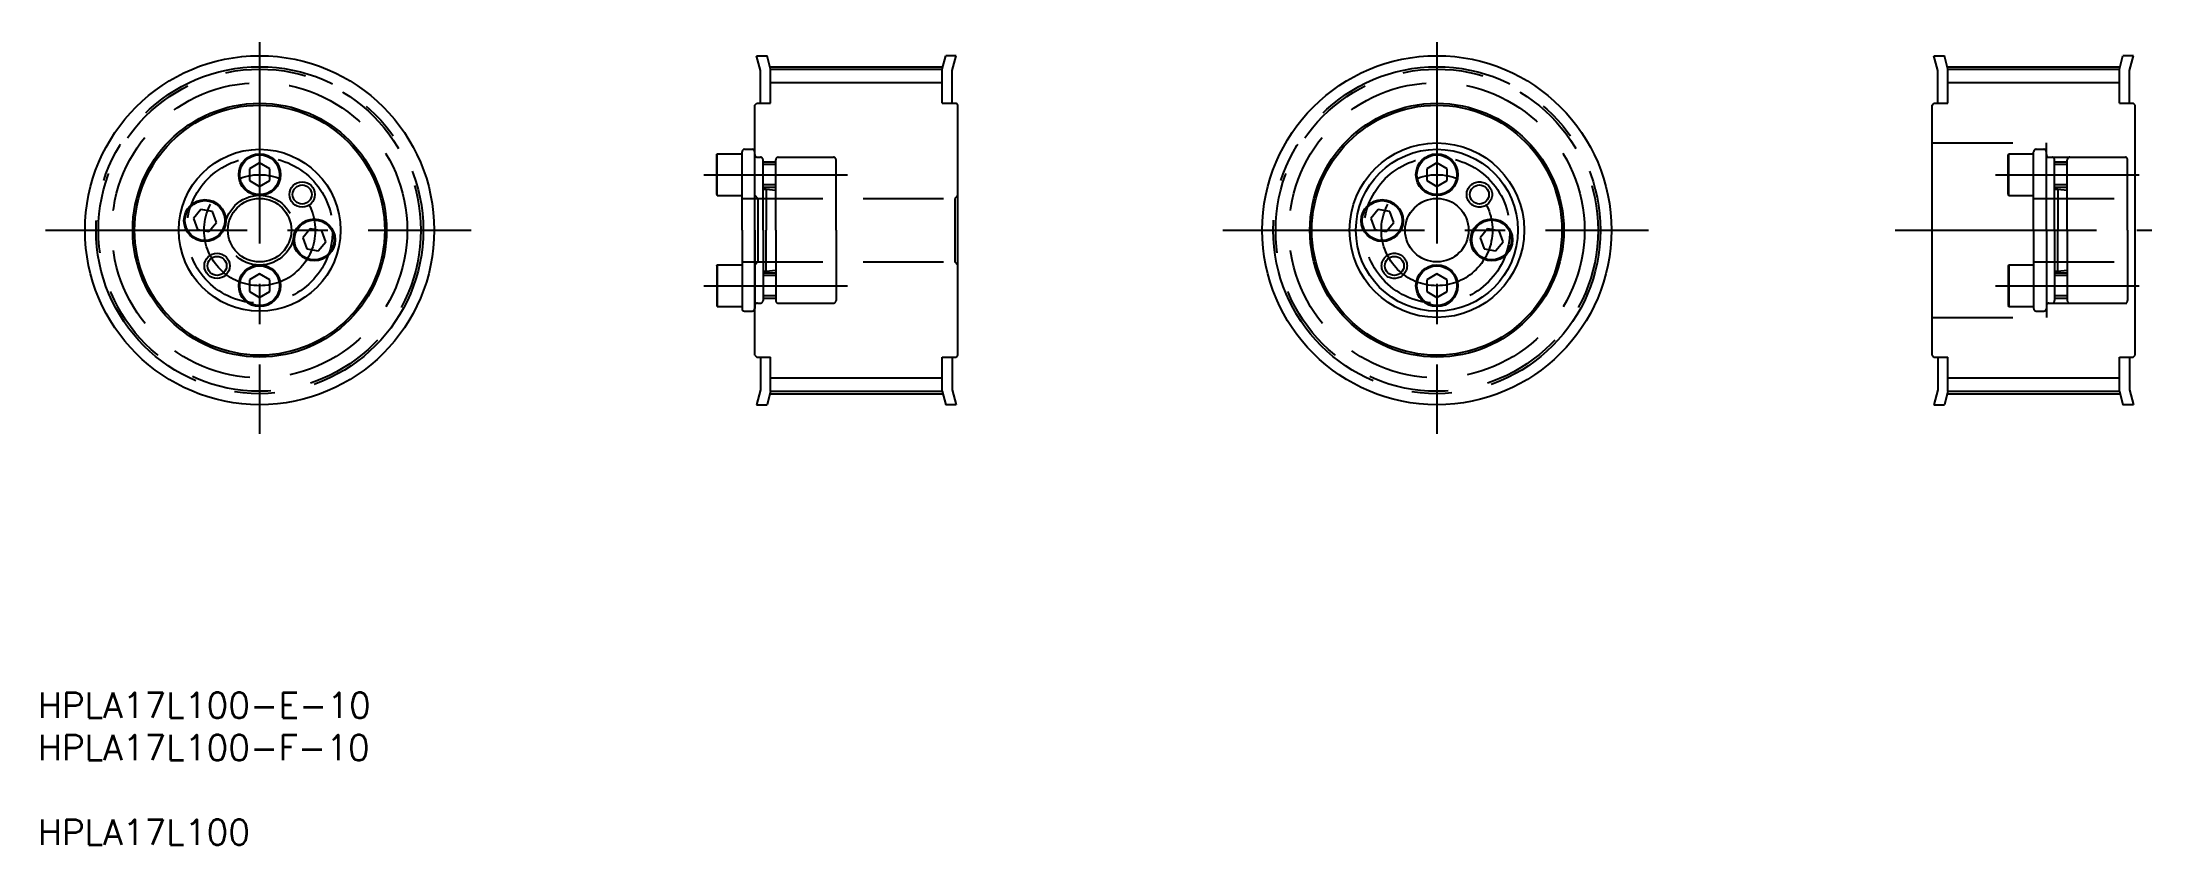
# Model space of a CAD drawing. Extents: x 16 to 348, y 5 to 132.
import ezdxf

# ---------------------------------------------------------------- set-up
doc = ezdxf.new("R2010")
doc.units = 0
doc.linetypes.add('CENTER', pattern=[50.8, 31.75, -6.35, 6.35, -6.35])
doc.linetypes.add('DASHED', pattern=[19.05, 12.7, -6.35])
doc.layers.get('0').update_dxf_attribs({"linetype": 'CONTINUOUS'})
doc.layers.add('CENTER', color=1, linetype='CENTER')
doc.styles.add('MISUMI', font='txt.shx')

# ---------------------------------------------------------------- blocks, each defined once
blk = doc.blocks.new('*U4')
at = {"color": 7, "linetype": 'CONTINUOUS', "style": 'MISUMI'}
for s, p in [('HPLA17L100-E-10', (15.05, 25.31)), ('HPLA17L100-F-10', (15.05, 18.65)), ('HPLA17L100', (15.05, 5.31))]:
    blk.add_text(s, height=4, dxfattribs=at).set_placement(p)

msp = doc.modelspace()

# ---------------------------------------------------------------- linework, layer by layer
at = {"color": 7, "linetype": 'CONTINUOUS'}
for p, q in [((128.27, 129.69), (129.93, 129.69)), ((128.89, 127.37), (128.27, 129.69)), ((130.49, 127.58), (129.93, 129.69)), ((157.49, 127.58), (158.06, 129.69)), ((159.72, 129.69), (158.06, 129.69)), ((159.09, 127.37), (159.72, 129.69)), ((313.73, 129.69), (315.39, 129.69)), ((314.35, 127.37), (313.73, 129.69)), ((315.95, 127.58), (315.39, 129.69)), ((342.95, 127.58), (343.52, 129.69)), ((345.17, 129.69), (343.52, 129.69)), ((344.55, 127.37), (345.17, 129.69)), ((128.89, 122.19), (128.89, 127.37)), ((130.49, 127.58), (157.49, 127.58)), ((130.49, 122.19), (130.49, 127.58)), ((157.49, 122.19), (157.49, 127.58)), ((159.09, 122.19), (159.09, 127.37)), ((314.35, 122.19), (314.35, 127.37)), ((315.95, 127.58), (342.95, 127.58)), ((315.95, 122.19), (315.95, 127.58)), ((342.95, 122.19), (342.95, 127.58)), ((344.55, 122.19), (344.55, 127.37)), ((127.99, 121.89), (128.29, 122.19)), ((127.99, 82.49), (127.99, 121.89)), ((128.29, 122.19), (130.49, 122.19)), ((157.49, 122.19), (159.69, 122.19)), ((159.99, 121.89), (159.69, 122.19)), ((159.99, 82.49), (159.99, 121.89)), ((313.45, 121.89), (313.75, 122.19)), ((313.45, 82.49), (313.45, 121.89)), ((313.75, 122.19), (315.95, 122.19)), ((342.95, 122.19), (345.15, 122.19)), ((345.45, 121.89), (345.15, 122.19)), ((345.45, 82.49), (345.45, 121.89)), ((121.99, 114.08), (122.09, 114.24)), ((121.99, 107.8), (121.99, 114.08)), ((122.09, 107.64), (122.09, 114.24)), ((122.09, 114.24), (125.99, 114.24)), ((125.99, 102.19), (125.99, 114.54)), ((125.99, 107.64), (125.99, 114.24)), ((126.39, 114.94), (127.59, 114.94)), ((127.99, 102.19), (127.99, 114.54)), ((49.99, 112.79), (48.39, 111.86)), ((48.39, 111.86), (48.39, 110.02)), ((48.39, 110.02), (49.99, 109.09)), ((51.59, 111.86), (49.99, 112.79)), ((49.99, 109.09), (51.59, 110.02)), ((51.59, 110.02), (51.59, 111.86)), ((125.99, 108.94), (125.99, 112.94)), ((235.44, 112.79), (233.84, 111.86)), ((233.84, 111.86), (233.84, 110.02)), ((233.84, 110.02), (235.44, 109.09)), ((237.04, 111.86), (235.44, 112.79)), ((235.44, 109.09), (237.04, 110.02)), ((237.04, 110.02), (237.04, 111.86)), ((121.99, 107.8), (122.09, 107.64)), ((122.09, 107.64), (125.99, 107.64)), ((125.99, 108.37), (125.99, 108.37)), ((40.74, 105.45), (39.55, 104.03)), ((39.55, 104.03), (40.18, 102.3)), ((42.56, 105.13), (40.74, 105.45)), ((42, 101.97), (43.19, 103.39)), ((43.19, 103.39), (42.56, 105.13)), ((125.99, 105.28), (125.99, 105.28)), ((226.19, 105.45), (225.01, 104.03)), ((225.01, 104.03), (225.64, 102.3)), ((228.01, 105.13), (226.19, 105.45)), ((227.46, 101.97), (228.64, 103.39)), ((228.64, 103.39), (228.01, 105.13)), ((40.18, 102.3), (42, 101.97)), ((57.97, 102.41), (56.78, 100.99)), ((56.78, 100.99), (57.41, 99.26)), ((59.79, 102.09), (57.97, 102.41)), ((59.23, 98.94), (60.42, 100.35)), ((60.42, 100.35), (59.79, 102.09)), ((125.99, 102.19), (125.99, 89.84)), ((127.99, 102.19), (127.99, 89.84)), ((225.64, 102.3), (227.46, 101.97)), ((243.43, 102.41), (242.24, 100.99)), ((242.24, 100.99), (242.87, 99.26)), ((245.25, 102.09), (243.43, 102.41)), ((244.69, 98.94), (245.88, 100.35)), ((245.88, 100.35), (245.25, 102.09)), ((57.41, 99.26), (59.23, 98.94)), ((121.99, 96.58), (122.09, 96.74)), ((121.99, 96.58), (121.99, 90.3)), ((122.09, 96.74), (125.99, 96.74)), ((122.09, 96.74), (122.09, 90.14)), ((125.99, 96.74), (125.99, 90.14)), ((242.87, 99.26), (244.69, 98.94)), ((49.99, 95.29), (48.39, 94.36)), ((48.39, 94.36), (48.39, 92.52)), ((51.59, 94.36), (49.99, 95.29)), ((51.59, 92.52), (51.59, 94.36)), ((125.99, 95.44), (125.99, 91.44)), ((235.44, 95.29), (233.84, 94.36)), ((233.84, 94.36), (233.84, 92.52)), ((237.04, 94.36), (235.44, 95.29)), ((237.04, 92.52), (237.04, 94.36)), ((48.39, 92.52), (49.99, 91.59)), ((49.99, 91.59), (51.59, 92.52)), ((121.99, 90.3), (122.09, 90.14)), ((122.09, 90.14), (125.99, 90.14)), ((233.84, 92.52), (235.44, 91.59)), ((235.44, 91.59), (237.04, 92.52)), ((126.39, 89.44), (127.59, 89.44)), ((127.99, 82.49), (128.29, 82.19)), ((128.29, 82.19), (130.49, 82.19)), ((128.89, 82.19), (128.89, 77.01)), ((130.49, 76.8), (130.49, 82.19)), ((157.49, 76.8), (157.49, 82.19)), ((157.49, 82.19), (159.69, 82.19)), ((159.09, 82.19), (159.09, 77.01)), ((159.69, 82.19), (159.99, 82.49)), ((313.45, 82.49), (313.75, 82.19)), ((313.75, 82.19), (315.95, 82.19)), ((314.35, 82.19), (314.35, 77.01)), ((315.95, 76.8), (315.95, 82.19)), ((342.95, 76.8), (342.95, 82.19)), ((342.95, 82.19), (345.15, 82.19)), ((344.55, 82.19), (344.55, 77.01)), ((345.15, 82.19), (345.45, 82.49)), ((128.89, 77.01), (128.27, 74.69)), ((130.49, 76.8), (129.93, 74.69)), ((130.49, 76.8), (157.49, 76.8)), ((157.49, 76.8), (158.06, 74.69)), ((159.09, 77.01), (159.72, 74.69)), ((314.35, 77.01), (313.73, 74.69)), ((315.95, 76.8), (315.39, 74.69)), ((315.95, 76.8), (342.95, 76.8)), ((342.95, 76.8), (343.52, 74.69)), ((344.55, 77.01), (345.17, 74.69)), ((128.27, 74.69), (129.93, 74.69)), ((159.72, 74.69), (158.06, 74.69)), ((313.73, 74.69), (315.39, 74.69)), ((345.17, 74.69), (343.52, 74.69))]:
    msp.add_line(p, q, dxfattribs=at)
at = {"color": 3, "linetype": 'CONTINUOUS'}
for p, q in [((130.49, 125.45), (157.49, 125.45)), ((315.95, 125.45), (342.95, 125.45)), ((130.49, 78.93), (157.49, 78.93)), ((315.95, 78.93), (342.95, 78.93))]:
    msp.add_line(p, q, dxfattribs=at)
at = {"color": 3, "linetype": 'DASHED'}
for p, q in [((128.4, 113.69), (128.89, 113.69)), ((129.29, 102.19), (129.29, 113.29)), ((131.29, 102.19), (131.29, 113.29)), ((131.69, 113.69), (140.39, 113.69)), ((140.79, 102.19), (140.79, 113.29)), ((313.45, 115.94), (331.45, 115.94)), ((325.45, 114.08), (325.54, 114.24)), ((325.45, 107.8), (325.45, 114.08)), ((325.54, 107.64), (325.54, 114.24)), ((325.54, 114.24), (329.45, 114.24)), ((329.45, 102.19), (329.45, 114.54)), ((329.45, 107.64), (329.45, 114.24)), ((329.85, 114.94), (331.05, 114.94)), ((331.45, 113.69), (331.45, 115.94)), ((331.45, 102.19), (331.45, 114.54)), ((331.45, 113.69), (345.45, 113.69)), ((331.86, 113.69), (332.35, 113.69)), ((332.75, 102.19), (332.75, 113.29)), ((334.75, 102.19), (334.75, 113.29)), ((335.15, 113.69), (343.85, 113.69)), ((344.25, 102.19), (344.25, 113.29)), ((131.29, 112.94), (129.29, 112.94)), ((131.29, 112.54), (129.29, 112.54)), ((329.45, 108.94), (329.45, 112.94)), ((334.75, 112.94), (332.75, 112.94)), ((334.75, 112.54), (332.75, 112.54)), ((125.99, 107.19), (159.49, 107.19)), ((127.99, 107.69), (128.49, 107.19)), ((128.49, 107.19), (128.49, 97.19)), ((131.29, 109.34), (129.29, 109.34)), ((131.29, 108.94), (129.29, 108.94)), ((129.29, 108.64), (129.79, 108.64)), ((129.79, 108.64), (129.79, 102.19)), ((129.79, 108.64), (131.29, 108.49)), ((159.99, 107.69), (159.49, 107.19)), ((159.49, 107.19), (159.49, 97.19)), ((325.45, 107.8), (325.54, 107.64)), ((325.54, 107.64), (329.45, 107.64)), ((329.45, 108.37), (329.45, 108.37)), ((329.45, 107.19), (344.25, 107.19)), ((334.75, 109.34), (332.75, 109.34)), ((334.75, 108.94), (332.75, 108.94)), ((332.75, 108.64), (333.25, 108.64)), ((333.25, 108.64), (333.25, 102.19)), ((333.25, 108.64), (334.75, 108.49)), ((329.45, 105.28), (329.45, 105.28)), ((129.29, 102.19), (129.29, 91.09)), ((129.79, 95.74), (129.79, 102.19)), ((131.29, 102.19), (131.29, 91.09)), ((140.79, 102.19), (140.79, 91.09)), ((329.45, 102.19), (329.45, 89.84)), ((331.45, 102.19), (331.45, 89.84)), ((332.75, 102.19), (332.75, 91.09)), ((333.25, 95.74), (333.25, 102.19)), ((334.75, 102.19), (334.75, 91.09)), ((344.25, 102.19), (344.25, 91.09)), ((125.99, 97.19), (159.49, 97.19)), ((127.99, 96.69), (128.49, 97.19)), ((159.99, 96.69), (159.49, 97.19)), ((325.45, 96.58), (325.54, 96.74)), ((325.45, 96.58), (325.45, 90.3)), ((325.54, 96.74), (329.45, 96.74)), ((325.54, 96.74), (325.54, 90.14)), ((329.45, 97.19), (344.25, 97.19)), ((329.45, 96.74), (329.45, 90.14)), ((129.29, 95.74), (129.79, 95.74)), ((131.29, 95.44), (129.29, 95.44)), ((131.29, 95.04), (129.29, 95.04)), ((129.79, 95.74), (131.29, 95.89)), ((329.45, 95.44), (329.45, 91.44)), ((332.75, 95.74), (333.25, 95.74)), ((334.75, 95.44), (332.75, 95.44)), ((334.75, 95.04), (332.75, 95.04)), ((333.25, 95.74), (334.75, 95.89)), ((128.4, 90.69), (128.89, 90.69)), ((131.29, 91.84), (129.29, 91.84)), ((131.29, 91.44), (129.29, 91.44)), ((131.69, 90.69), (140.39, 90.69)), ((325.45, 90.3), (325.54, 90.14)), ((325.54, 90.14), (329.45, 90.14)), ((331.45, 90.69), (331.45, 88.44)), ((331.45, 90.69), (345.45, 90.69)), ((331.86, 90.69), (332.35, 90.69)), ((334.75, 91.84), (332.75, 91.84)), ((334.75, 91.44), (332.75, 91.44)), ((335.15, 90.69), (343.85, 90.69)), ((313.45, 88.44), (331.45, 88.44)), ((329.85, 89.44), (331.05, 89.44))]:
    msp.add_line(p, q, dxfattribs=at)
at = {"color": 7, "linetype": 'CONTINUOUS'}
for centre, radius in [((49.99, 102.19), 27.5), ((235.44, 102.19), 27.5), ((49.99, 102.19), 20), ((49.99, 102.19), 19.7), ((235.44, 102.19), 20), ((235.44, 102.19), 19.7), ((49.99, 102.19), 12.75), ((49.99, 110.94), 3.3), ((49.99, 110.94), 3.14), ((235.44, 102.19), 13.75), ((235.44, 102.19), 12.75), ((235.44, 110.94), 3.3), ((235.44, 110.94), 3.14), ((49.99, 102.19), 5), ((56.69, 107.82), 1.5), ((226.82, 103.71), 3.3), ((226.82, 103.71), 3.14), ((235.44, 102.19), 5), ((242.14, 107.82), 1.5), ((58.6, 100.67), 3.3), ((58.6, 100.67), 3.14), ((244.06, 100.67), 3.3), ((244.06, 100.67), 3.14), ((43.28, 96.57), 1.5), ((49.99, 93.44), 3.3), ((49.99, 93.44), 3.14), ((228.74, 96.57), 1.5), ((235.44, 93.44), 3.3), ((235.44, 93.44), 3.14)]:
    msp.add_circle(centre, radius, dxfattribs=at)
at = {"color": 3, "linetype": 'DASHED'}
for centre, radius in [((49.99, 102.19), 25.39), ((235.44, 102.19), 25.39), ((49.99, 102.19), 23.26), ((235.44, 102.19), 23.26), ((49.99, 102.19), 11.5), ((235.44, 102.19), 11.5), ((242.14, 107.82), 2), ((49.99, 102.19), 5.5), ((228.74, 96.57), 2)]:
    msp.add_circle(centre, radius, dxfattribs=at)
at = {"color": 3}
for centre in [(56.69, 107.82), (43.28, 96.57)]:
    msp.add_circle(centre, 2, dxfattribs=at)
at = {"color": 7}
for radius in [3.3, 3.14]:
    msp.add_circle((41.37, 103.71), radius, dxfattribs=at)
at = {"color": 7, "linetype": 'CONTINUOUS'}
for centre, start, end in [((126.39, 114.54), 90, 180), ((127.59, 114.54), 0, 90), ((126.39, 89.84), 180, 270), ((127.59, 89.84), 270, 0)]:
    msp.add_arc(centre, 0.4, start, end, dxfattribs=at)
at = {"color": 3, "linetype": 'DASHED'}
for centre, radius, start, end in [((128.4, 114.1), 0.41, 180, 270), ((128.89, 113.29), 0.4, 0, 90), ((131.69, 113.29), 0.4, 90, 180), ((140.39, 113.29), 0.4, 0, 90), ((329.85, 114.54), 0.4, 90, 180), ((331.05, 114.54), 0.4, 0, 90), ((331.86, 114.1), 0.41, 180, 270), ((332.35, 113.29), 0.4, 0, 90), ((335.15, 113.29), 0.4, 90, 180), ((343.85, 113.29), 0.4, 0, 90), ((128.4, 90.28), 0.41, 90, 180), ((128.89, 91.09), 0.4, 270, 0), ((131.69, 91.09), 0.4, 180, 270), ((140.39, 91.09), 0.4, 270, 0), ((329.85, 89.84), 0.4, 180, 270), ((331.05, 89.84), 0.4, 270, 0), ((331.86, 90.28), 0.41, 90, 180), ((332.35, 91.09), 0.4, 270, 0), ((335.15, 91.09), 0.4, 180, 270), ((343.85, 91.09), 0.4, 270, 0)]:
    msp.add_arc(centre, radius, start, end, dxfattribs=at)
at = {"layer": 'CENTER', "color": 1, "linetype": 'CENTER'}
for p, q in [((49.99, 131.83), (49.99, 70.1)), ((235.44, 131.83), (235.44, 70.1)), ((130.49, 127.96), (157.49, 127.96)), ((315.95, 127.96), (342.95, 127.96)), ((119.99, 110.94), (142.59, 110.94)), ((323.45, 110.94), (346.05, 110.94)), ((16.27, 102.19), (83.32, 102.19)), ((201.73, 102.19), (268.77, 102.19)), ((307.62, 102.19), (348.06, 102.19)), ((119.99, 93.44), (142.59, 93.44)), ((323.45, 93.44), (346.05, 93.44)), ((130.49, 76.42), (157.49, 76.42)), ((315.95, 76.42), (342.95, 76.42))]:
    msp.add_line(p, q, dxfattribs=at)
for centre, radius in [((49.99, 102.19), 25.77), ((235.44, 102.19), 25.77), ((49.99, 102.19), 8.75), ((235.44, 102.19), 8.75)]:
    msp.add_circle(centre, radius, dxfattribs=at)

# ---------------------------------------------------------------- block references
at = {"color": 7, "linetype": 'CONTINUOUS'}
msp.add_blockref('*U4', (0, 0), dxfattribs=at)

doc.saveas('drawing.dxf')
